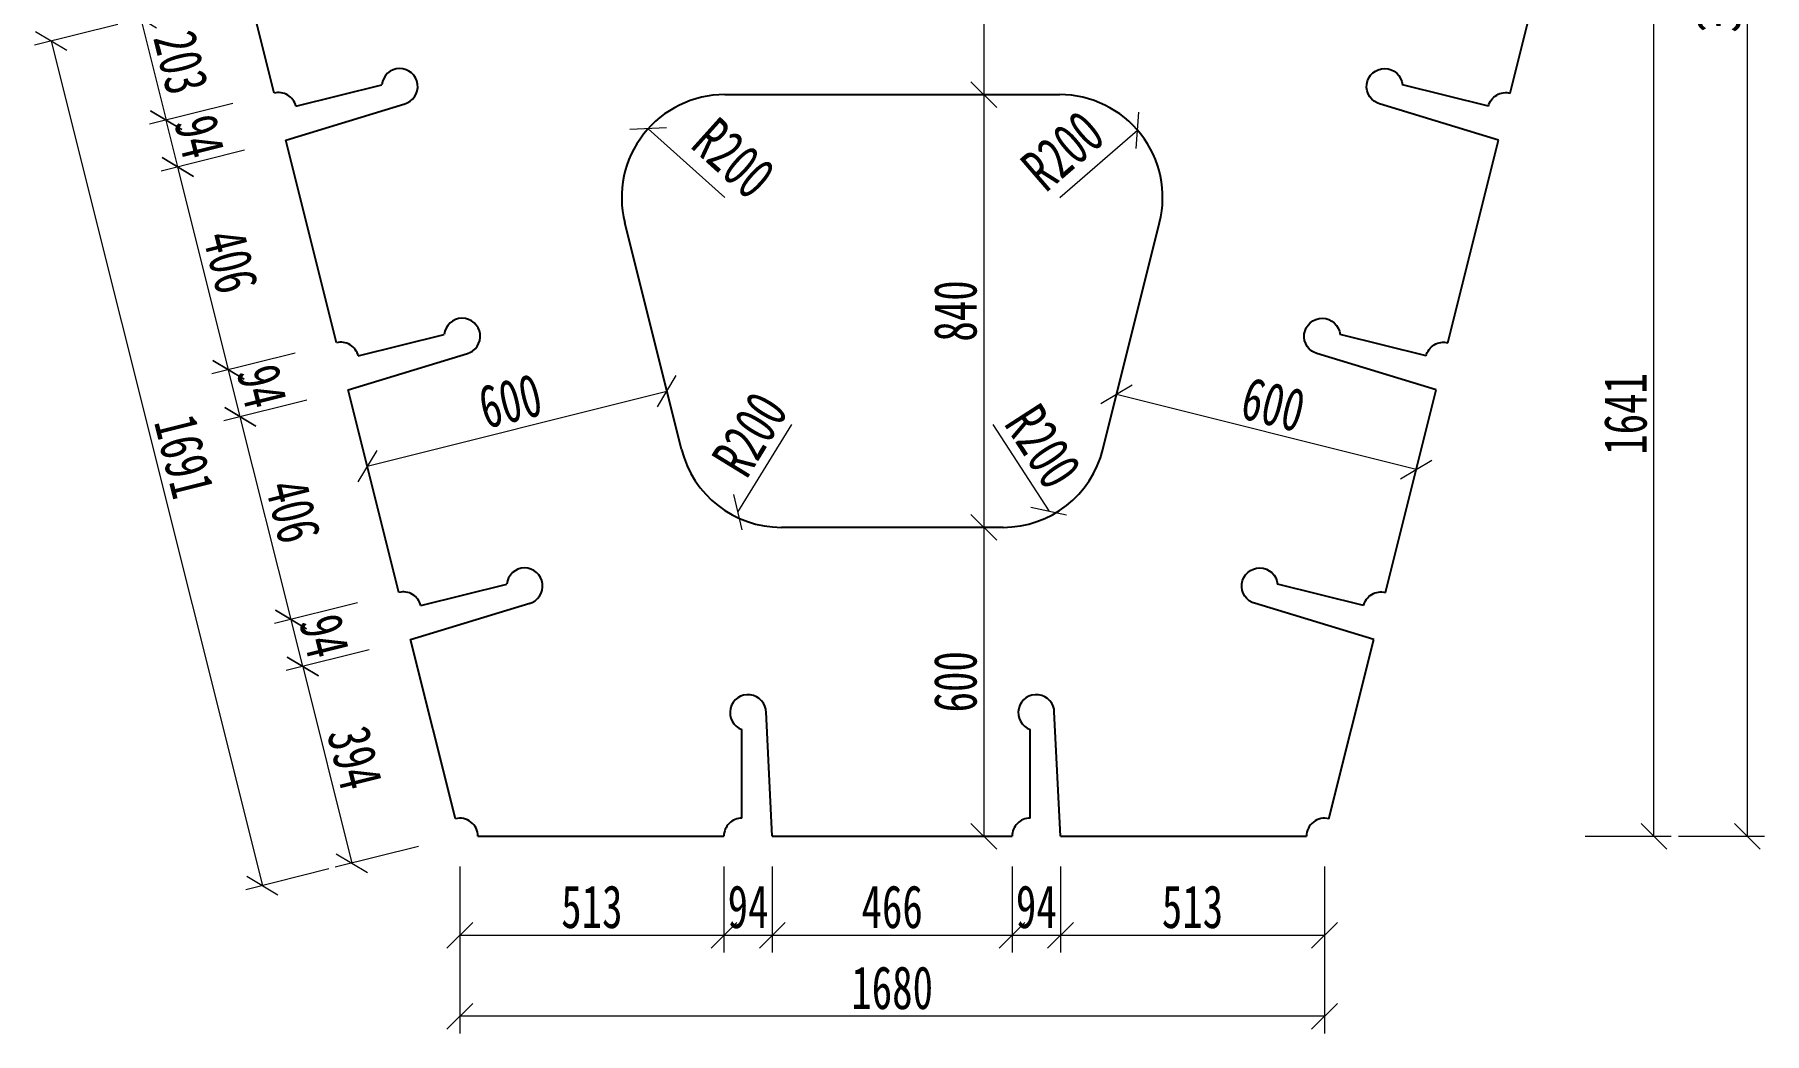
# Model space of a CAD drawing. Header units: millimetres. Extents: x -411717 to -116098, y 0 to 693159.
# Drawn here: x -156397 to -153036, y 310484 to 312425 of the extents above; entities that cross this region are included whole.
import ezdxf

# ---------------------------------------------------------------- set-up
doc = ezdxf.new("R2010")
doc.units = ezdxf.units.MM
doc.header["$LTSCALE"] = 2
doc.header["$PDMODE"] = 3
doc.header["$PDSIZE"] = -10
doc.layers.get('Defpoints').update_dxf_attribs({"color": 8, "lineweight": 9})
for name, color, linetype, lineweight in [('标注', 4, 'Continuous', 13), ('细实线', 4, 'Continuous', 15), ('钢板粗线', 1, 'Continuous', 25)]:
    doc.layers.add(name, color=color, linetype=linetype, lineweight=lineweight)
doc.styles.add('111', font='仿宋_GB2312.ttf', dxfattribs={"width": 0.7})
doc.dimstyles.new('200', dxfattribs={"dimscale": 0, "dimtxt": 2.5, "dimasz": 1.5, "dimexe": 1, "dimexo": 1, "dimgap": 0.4, "dimtad": 1, "dimdec": 0, "dimdsep": 46, "dimtxsty": '111', "dimblk": 'OBLIQUE', "dimcen": 0, "dimclrd": 256, "dimclre": 256, "dimclrt": 256, "dimadec": 1, "dimazin": 2, "dimtfac": 1, "dimtdec": 0, "dimtmove": 2, "dimatfit": 3, "dimfxl": 4, "dimfxlon": 1, "dimtolj": 1, "dimlwd": -1, "dimlwe": -1, "dimarcsym": 0})

# ---------------------------------------------------------------- blocks, each defined once
blk = doc.blocks.new('_Oblique')
at = {"color": 0, "linetype": 'ByBlock', "lineweight": -2}
blk.add_line((-0.5, -0.5), (0.5, 0.5), dxfattribs=at)
blk = doc.blocks.new('*D1472')
at = {"layer": 'Defpoints', "color": 0, "transparency": 16777216}
for p in [(-154638.3, 311467.4), (-154646.1, 310867.4), (-154552.8, 310867.4)]:
    blk.add_point(p, dxfattribs=at)
at = {"layer": '细实线', "transparency": 16777216}
for p, q in [((-154605, 311467.4), (-154519.4, 311467.4)), ((-154552.8, 311467.4), (-154552.8, 310867.4)), ((-154612.8, 310867.4), (-154519.4, 310867.4))]:
    blk.add_line(p, q, dxfattribs=at)
at = {"layer": '细实线', "transparency": 16777216, "xscale": 49.99999999999995, "yscale": 49.99999999999995, "zscale": 49.99999999999995}
for p, rotation in [((-154552.8, 311467.4), 90), ((-154552.8, 310867.4), 270)]:
    blk.add_blockref('_Oblique', p, dxfattribs=dict(at, rotation=rotation))
at = {"layer": '细实线', "transparency": 16777216, "insert": (-154607.8, 311167.4), "char_height": 83.33, "attachment_point": 5, "rotation": 90, "style": '111'}
blk.add_mtext('\\A1;600', dxfattribs=at)
blk = doc.blocks.new('*D1484')
at = {"layer": 'Defpoints', "color": 0, "transparency": 16777216}
for p in [(-154730.8, 312707.9), (-154730.8, 312307.9), (-154552.8, 312307.9)]:
    blk.add_point(p, dxfattribs=at)
at = {"layer": '细实线', "transparency": 16777216}
for p, q in [((-154686.1, 312707.9), (-154519.4, 312707.9)), ((-154552.8, 312707.9), (-154552.8, 312307.9)), ((-154686.1, 312307.9), (-154519.4, 312307.9))]:
    blk.add_line(p, q, dxfattribs=at)
at = {"layer": '细实线', "transparency": 16777216, "xscale": 49.99999999999995, "yscale": 49.99999999999995, "zscale": 49.99999999999995}
for p, rotation in [((-154552.8, 312707.9), 90), ((-154552.8, 312307.9), 270)]:
    blk.add_blockref('_Oblique', p, dxfattribs=dict(at, rotation=rotation))
at = {"layer": '细实线', "transparency": 16777216, "insert": (-154607.8, 312507.9), "char_height": 83.33, "attachment_point": 5, "rotation": 90, "style": '111'}
blk.add_mtext('\\A1;400', dxfattribs=at)
blk = doc.blocks.new('*D1475')
at = {"layer": 'Defpoints', "color": 0, "transparency": 16777216}
for p in [(-155168.3, 311732), (-155168.3, 311731.8), (-155750.4, 311586.3)]:
    blk.add_point(p, dxfattribs=at)
at = {"layer": '细实线', "transparency": 16777216}
for p, q in [((-155168.3, 311732), (-155176.4, 311764.3)), ((-155750.4, 311586.4), (-155168.3, 311732)), ((-155750.4, 311586.4), (-155758.5, 311618.8))]:
    blk.add_line(p, q, dxfattribs=at)
at = {"layer": '细实线', "transparency": 16777216, "xscale": 49.99999999999995, "yscale": 49.99999999999995, "zscale": 49.99999999999995}
for p, rotation in [((-155168.3, 311732), 14.03624346793188), ((-155750.4, 311586.4), 194.0362434679319)]:
    blk.add_blockref('_Oblique', p, dxfattribs=dict(at, rotation=rotation))
at = {"layer": '细实线', "transparency": 16777216, "insert": (-155472.7, 311712.6), "char_height": 83.33, "attachment_point": 5, "rotation": 14.0362, "style": '111'}
blk.add_mtext('\\A1;600', dxfattribs=at)
blk = doc.blocks.new('*D1476')
at = {"layer": 'Defpoints', "color": 0, "transparency": 16777216}
for p in [(-154294.9, 311725.4), (-154294.9, 311725.4), (-153712.8, 311579.9)]:
    blk.add_point(p, dxfattribs=at)
at = {"layer": '细实线', "transparency": 16777216}
for p, q in [((-154294.9, 311725.4), (-154303, 311693.1)), ((-153712.8, 311579.9), (-154294.9, 311725.4)), ((-153712.8, 311579.9), (-153720.9, 311547.6))]:
    blk.add_line(p, q, dxfattribs=at)
at = {"layer": '细实线', "transparency": 16777216, "xscale": 49.99999999999995, "yscale": 49.99999999999995, "zscale": 49.99999999999995}
for p, rotation in [((-154294.9, 311725.4), 165.9637565320641), ((-153712.8, 311579.9), 345.9637565320641)]:
    blk.add_blockref('_Oblique', p, dxfattribs=dict(at, rotation=rotation))
at = {"layer": '细实线', "transparency": 16777216, "insert": (-153990.5, 311706), "char_height": 83.33, "attachment_point": 5, "rotation": 345.9638, "style": '111'}
blk.add_mtext('\\A1;600', dxfattribs=at)
blk = doc.blocks.new('*D1477')
at = {"layer": 'Defpoints', "color": 0, "transparency": 16777216}
for p in [(-155570.7, 310867.4), (-155057.7, 310867.4), (-155057.7, 310675)]:
    blk.add_point(p, dxfattribs=at)
at = {"layer": '标注', "transparency": 16777216}
for p, q in [((-155570.7, 310808.3), (-155570.7, 310641.6)), ((-155057.7, 310808.3), (-155057.7, 310641.6)), ((-155570.7, 310675), (-155057.7, 310675))]:
    blk.add_line(p, q, dxfattribs=at)
at = {"layer": '标注', "transparency": 16777216, "xscale": 49.99999999999987, "yscale": 49.99999999999987, "zscale": 49.99999999999987, "rotation": 180}
blk.add_blockref('_Oblique', (-155570.7, 310675), dxfattribs=at)
at = {"layer": '标注', "transparency": 16777216, "xscale": 49.99999999999987, "yscale": 49.99999999999987, "zscale": 49.99999999999987}
blk.add_blockref('_Oblique', (-155057.7, 310675), dxfattribs=at)
at = {"layer": '标注', "transparency": 16777216, "insert": (-155314.2, 310730), "char_height": 83.33, "attachment_point": 5, "style": '111'}
blk.add_mtext('\\A1;513', dxfattribs=at)
blk = doc.blocks.new('*D1479')
at = {"layer": 'Defpoints', "color": 0, "transparency": 16777216}
for p in [(-155980.8, 312507.9), (-155931.5, 312311), (-156141.2, 312258.6)]:
    blk.add_point(p, dxfattribs=at)
at = {"layer": '标注', "transparency": 16777216}
for p, q in [((-156061, 312487.9), (-156222.7, 312447.5)), ((-156190.4, 312455.5), (-156141.2, 312258.6)), ((-156011.8, 312290.9), (-156173.5, 312250.5))]:
    blk.add_line(p, q, dxfattribs=at)
at = {"layer": '标注', "transparency": 16777216, "xscale": 49.99999999999987, "yscale": 49.99999999999987, "zscale": 49.99999999999987}
for p, rotation in [((-156190.4, 312455.5), 104.0362434679265), ((-156141.2, 312258.6), 284.0362434679265)]:
    blk.add_blockref('_Oblique', p, dxfattribs=dict(at, rotation=rotation))
at = {"layer": '标注', "transparency": 16777216, "insert": (-156112.4, 312370.4), "char_height": 83.33, "attachment_point": 5, "rotation": 284.0362, "style": '111'}
blk.add_mtext('\\A1;203', dxfattribs=at)
blk = doc.blocks.new('*D1489')
at = {"layer": 'Defpoints', "color": 0, "transparency": 16777216}
for p in [(-155980.8, 312507.9), (-155570.7, 310867.4), (-155954.3, 310771.5)]:
    blk.add_point(p, dxfattribs=at)
at = {"layer": '标注', "transparency": 16777216}
for p, q in [((-156235, 312444.4), (-156396.7, 312404)), ((-156364.4, 312412), (-155954.3, 310771.5)), ((-155824.9, 310803.9), (-155986.6, 310763.5))]:
    blk.add_line(p, q, dxfattribs=at)
at = {"layer": '标注', "transparency": 16777216, "xscale": 49.99999999999987, "yscale": 49.99999999999987, "zscale": 49.99999999999987}
for p, rotation in [((-156364.4, 312412), 104.0362434680308), ((-155954.3, 310771.5), 284.0362434680308)]:
    blk.add_blockref('_Oblique', p, dxfattribs=dict(at, rotation=rotation))
at = {"layer": '标注', "transparency": 16777216, "insert": (-156106, 311605.1), "char_height": 83.33, "attachment_point": 5, "rotation": 284.0362, "style": '111'}
blk.add_mtext('\\A1;1691', dxfattribs=at)
blk = doc.blocks.new('*D1490')
at = {"layer": 'Defpoints', "color": 0, "transparency": 16777216}
for p in [(-155666.2, 311249.7), (-155570.7, 310867.4), (-155780.3, 310815)]:
    blk.add_point(p, dxfattribs=at)
at = {"layer": '标注', "transparency": 16777216}
for p, q in [((-155746.5, 311229.6), (-155908.2, 311189.2)), ((-155875.8, 311197.3), (-155780.3, 310815)), ((-155650.9, 310847.4), (-155812.6, 310807))]:
    blk.add_line(p, q, dxfattribs=at)
at = {"layer": '标注', "transparency": 16777216, "xscale": 49.99999999999987, "yscale": 49.99999999999987, "zscale": 49.99999999999987}
for p, rotation in [((-155875.8, 311197.3), 104.036243464422), ((-155780.3, 310815), 284.0362434644219)]:
    blk.add_blockref('_Oblique', p, dxfattribs=dict(at, rotation=rotation))
at = {"layer": '标注', "transparency": 16777216, "insert": (-155774.7, 311019.5), "char_height": 83.33, "attachment_point": 5, "rotation": 284.0362, "style": '111'}
blk.add_mtext('\\A1;394', dxfattribs=at)
blk = doc.blocks.new('*D1493')
at = {"layer": 'Defpoints', "color": 0, "transparency": 16777216}
for p in [(-155204.8, 312241.8), (-155056.2, 312107.9)]:
    blk.add_point(p, dxfattribs=at)
at = {"layer": '标注', "transparency": 16777216}
blk.add_line((-155056.2, 312107.9), (-155204.8, 312241.8), dxfattribs=at)
at = {"layer": '标注', "transparency": 16777216, "xscale": 49.99999999999994, "yscale": 49.99999999999994, "zscale": 49.99999999999994, "rotation": 138.009234582652}
blk.add_blockref('_Oblique', (-155204.8, 312241.8), dxfattribs=at)
at = {"layer": '标注', "transparency": 16777216, "insert": (-155038.9, 312184.1), "char_height": 83.33, "attachment_point": 5, "rotation": 318.0092, "style": '111'}
blk.add_mtext('\\A1;R200', dxfattribs=at)
blk = doc.blocks.new('*D1494')
at = {"layer": 'Defpoints', "color": 0, "transparency": 16777216}
for p in [(-154254.2, 312238.8), (-154405.4, 312107.9)]:
    blk.add_point(p, dxfattribs=at)
at = {"layer": '标注', "transparency": 16777216}
blk.add_line((-154405.4, 312107.9), (-154254.2, 312238.8), dxfattribs=at)
at = {"layer": '标注', "transparency": 16777216, "xscale": 49.99999999999994, "yscale": 49.99999999999994, "zscale": 49.99999999999994, "rotation": 40.86821977968912}
blk.add_blockref('_Oblique', (-154254.2, 312238.8), dxfattribs=at)
at = {"layer": '标注', "transparency": 16777216, "insert": (-154399.4, 312198.9), "char_height": 83.33, "attachment_point": 5, "rotation": 40.8682, "style": '111'}
blk.add_mtext('\\A1;R200', dxfattribs=at)
blk = doc.blocks.new('*D1481')
at = {"layer": 'Defpoints', "color": 0, "transparency": 16777216}
for p in [(-154926.4, 311667.4), (-155031.1, 311497)]:
    blk.add_point(p, dxfattribs=at)
at = {"layer": '标注', "transparency": 16777216}
blk.add_line((-154926.4, 311667.4), (-155031.1, 311497), dxfattribs=at)
at = {"layer": '标注', "transparency": 16777216, "xscale": 49.99999999999994, "yscale": 49.99999999999994, "zscale": 49.99999999999994, "rotation": 238.4325774589744}
blk.add_blockref('_Oblique', (-155031.1, 311497), dxfattribs=at)
at = {"layer": '标注', "transparency": 16777216, "insert": (-155007.1, 311648.2), "char_height": 83.33, "attachment_point": 5, "rotation": 58.4326, "style": '111'}
blk.add_mtext('\\A1;R200', dxfattribs=at)
blk = doc.blocks.new('*D1482')
at = {"layer": 'Defpoints', "color": 0, "transparency": 16777216}
for p in [(-154535.2, 311667.4), (-154426.8, 311499.4)]:
    blk.add_point(p, dxfattribs=at)
at = {"layer": '标注', "transparency": 16777216}
blk.add_line((-154535.2, 311667.4), (-154426.8, 311499.4), dxfattribs=at)
at = {"layer": '标注', "transparency": 16777216, "xscale": 49.99999999999994, "yscale": 49.99999999999994, "zscale": 49.99999999999994, "rotation": 302.8173830655925}
blk.add_blockref('_Oblique', (-154426.8, 311499.4), dxfattribs=at)
at = {"layer": '标注', "transparency": 16777216, "insert": (-154437.7, 311624.3), "char_height": 83.33, "attachment_point": 5, "rotation": 302.8174, "style": '111'}
blk.add_mtext('\\A1;R200', dxfattribs=at)
blk = doc.blocks.new('*D1483')
at = {"layer": 'Defpoints', "color": 0, "transparency": 16777216}
for p in [(-153256, 314148.4), (-153890.9, 310867.4), (-153069.7, 310867.4)]:
    blk.add_point(p, dxfattribs=at)
at = {"layer": '标注', "transparency": 16777216}
for p, q in [((-153203.1, 314148.4), (-153036.4, 314148.4)), ((-153069.7, 314148.4), (-153069.7, 310867.4)), ((-153203.1, 310867.4), (-153036.4, 310867.4))]:
    blk.add_line(p, q, dxfattribs=at)
at = {"layer": '标注', "transparency": 16777216, "xscale": 49.99999999999995, "yscale": 49.99999999999995, "zscale": 49.99999999999995}
for p, rotation in [((-153069.7, 314148.4), 90), ((-153069.7, 310867.4), 270)]:
    blk.add_blockref('_Oblique', p, dxfattribs=dict(at, rotation=rotation))
at = {"layer": '标注', "transparency": 16777216, "insert": (-153124.7, 312507.9), "char_height": 83.33, "attachment_point": 5, "rotation": 90, "style": '111'}
blk.add_mtext('\\A1;3281', dxfattribs=at)
blk = doc.blocks.new('k')
at = {"layer": '钢板粗线'}
for p, q in [((0, 0), (12, -241.7)), ((59, -35), (59, -207.1))]:
    blk.add_line(p, q, dxfattribs=at)
for centre, start, end in [((59, 0), 270, 0), ((47, -240), 180, 69.949)]:
    blk.add_arc(centre, 35, start, end, dxfattribs=at)
blk = doc.blocks.new('*D1496')
at = {"layer": 'Defpoints', "color": 0, "transparency": 16777216}
for p in [(-155931.5, 312311), (-156141.2, 312258.6), (-155908.8, 312219.8)]:
    blk.add_point(p, dxfattribs=at)
at = {"layer": '标注', "transparency": 16777216}
for p, q in [((-156011.8, 312290.9), (-156173.5, 312250.5)), ((-156118.4, 312167.4), (-156141.2, 312258.6)), ((-155989, 312199.8), (-156150.7, 312159.3))]:
    blk.add_line(p, q, dxfattribs=at)
at = {"layer": '标注', "transparency": 16777216, "xscale": 50.00000221247003, "yscale": 50.00000221247003, "zscale": 50.00000221247003}
for p, rotation in [((-156141.2, 312258.6), 104.0362434678404), ((-156118.4, 312167.4), 284.0362434678404)]:
    blk.add_blockref('_Oblique', p, dxfattribs=dict(at, rotation=rotation))
at = {"layer": '标注', "transparency": 16777216, "insert": (-156076.4, 312226.4), "char_height": 83.33, "attachment_point": 5, "rotation": 284.0362, "style": '111'}
blk.add_mtext('\\A1;94', dxfattribs=at)
blk = doc.blocks.new('*D1497')
at = {"layer": 'Defpoints', "color": 0, "transparency": 16777216}
for p in [(-155908.8, 312219.8), (-156118.4, 312167.4), (-155810.3, 311825.9)]:
    blk.add_point(p, dxfattribs=at)
at = {"layer": '标注', "transparency": 16777216}
for p, q in [((-155989, 312199.8), (-156150.7, 312159.3)), ((-156019.9, 311773.5), (-156118.4, 312167.4)), ((-155890.5, 311805.9), (-156052.2, 311765.5))]:
    blk.add_line(p, q, dxfattribs=at)
at = {"layer": '标注', "transparency": 16777216, "xscale": 50.00000221247003, "yscale": 50.00000221247003, "zscale": 50.00000221247003}
for p, rotation in [((-156118.4, 312167.4), 104.0362434679265), ((-156019.9, 311773.5), 284.0362434679265)]:
    blk.add_blockref('_Oblique', p, dxfattribs=dict(at, rotation=rotation))
at = {"layer": '标注', "transparency": 16777216, "insert": (-156015.8, 311983.8), "char_height": 83.33, "attachment_point": 5, "rotation": 284.0362, "style": '111'}
blk.add_mtext('\\A1;406', dxfattribs=at)
blk = doc.blocks.new('*D1499')
at = {"layer": 'Defpoints', "color": 0, "transparency": 16777216}
for p in [(-155810.3, 311825.9), (-156019.9, 311773.5), (-155787.5, 311734.7)]:
    blk.add_point(p, dxfattribs=at)
at = {"layer": '标注', "transparency": 16777216}
for p, q in [((-155890.5, 311805.9), (-156052.2, 311765.5)), ((-155997.1, 311682.3), (-156019.9, 311773.5)), ((-155867.7, 311714.7), (-156029.4, 311674.3))]:
    blk.add_line(p, q, dxfattribs=at)
at = {"layer": '标注', "transparency": 16777216, "xscale": 50.00000221247003, "yscale": 50.00000221247003, "zscale": 50.00000221247003}
for p, rotation in [((-156019.9, 311773.5), 104.0362434678404), ((-155997.1, 311682.3), 284.0362434678404)]:
    blk.add_blockref('_Oblique', p, dxfattribs=dict(at, rotation=rotation))
at = {"layer": '标注', "transparency": 16777216, "insert": (-155955.1, 311741.3), "char_height": 83.33, "attachment_point": 5, "rotation": 284.0362, "style": '111'}
blk.add_mtext('\\A1;94', dxfattribs=at)
blk = doc.blocks.new('*D1498')
at = {"layer": 'Defpoints', "color": 0, "transparency": 16777216}
for p in [(-155787.5, 311734.7), (-155997.1, 311682.3), (-155689, 311340.9)]:
    blk.add_point(p, dxfattribs=at)
at = {"layer": '标注', "transparency": 16777216}
for p, q in [((-155867.7, 311714.7), (-156029.4, 311674.3)), ((-155898.6, 311288.5), (-155997.1, 311682.3)), ((-155769.3, 311320.8), (-155931, 311280.4))]:
    blk.add_line(p, q, dxfattribs=at)
at = {"layer": '标注', "transparency": 16777216, "xscale": 50.00000221247003, "yscale": 50.00000221247003, "zscale": 50.00000221247003}
for p, rotation in [((-155997.1, 311682.3), 104.0362434679265), ((-155898.6, 311288.5), 284.0362434679265)]:
    blk.add_blockref('_Oblique', p, dxfattribs=dict(at, rotation=rotation))
at = {"layer": '标注', "transparency": 16777216, "insert": (-155894.5, 311498.7), "char_height": 83.33, "attachment_point": 5, "rotation": 284.0362, "style": '111'}
blk.add_mtext('\\A1;406', dxfattribs=at)
blk = doc.blocks.new('*D1500')
at = {"layer": 'Defpoints', "color": 0, "transparency": 16777216}
for p in [(-155689, 311340.9), (-155898.6, 311288.5), (-155666.2, 311249.7)]:
    blk.add_point(p, dxfattribs=at)
at = {"layer": '标注', "transparency": 16777216}
for p, q in [((-155769.3, 311320.8), (-155931, 311280.4)), ((-155875.8, 311197.3), (-155898.6, 311288.5)), ((-155746.5, 311229.6), (-155908.2, 311189.2))]:
    blk.add_line(p, q, dxfattribs=at)
at = {"layer": '标注', "transparency": 16777216, "xscale": 50.00000221247003, "yscale": 50.00000221247003, "zscale": 50.00000221247003}
for p, rotation in [((-155898.6, 311288.5), 104.0362434678404), ((-155875.8, 311197.3), 284.0362434678404)]:
    blk.add_blockref('_Oblique', p, dxfattribs=dict(at, rotation=rotation))
at = {"layer": '标注', "transparency": 16777216, "insert": (-155833.9, 311256.2), "char_height": 83.33, "attachment_point": 5, "rotation": 284.0362, "style": '111'}
blk.add_mtext('\\A1;94', dxfattribs=at)
blk = doc.blocks.new('*D1507')
at = {"layer": 'Defpoints', "color": 0, "transparency": 16777216}
for p in [(-154663.6, 312307.9), (-154682.7, 311467.4), (-154552.8, 311467.4)]:
    blk.add_point(p, dxfattribs=at)
at = {"layer": '标注', "transparency": 16777216}
for p, q in [((-154630.2, 312307.9), (-154519.4, 312307.9)), ((-154552.8, 312307.9), (-154552.8, 311467.4)), ((-154649.4, 311467.4), (-154519.4, 311467.4))]:
    blk.add_line(p, q, dxfattribs=at)
at = {"layer": '标注', "transparency": 16777216, "xscale": 50.00000221247003, "yscale": 50.00000221247003, "zscale": 50.00000221247003}
for p, rotation in [((-154552.8, 312307.9), 90), ((-154552.8, 311467.4), 270)]:
    blk.add_blockref('_Oblique', p, dxfattribs=dict(at, rotation=rotation))
at = {"layer": '标注', "transparency": 16777216, "insert": (-154607.8, 311887.7), "char_height": 83.33, "attachment_point": 5, "rotation": 90, "style": '111'}
blk.add_mtext('\\A1;840', dxfattribs=at)
blk = doc.blocks.new('*D1508')
at = {"layer": 'Defpoints', "color": 0, "transparency": 16777216}
for p in [(-155057.7, 310867.4), (-154963.7, 310867.4), (-154963.7, 310675)]:
    blk.add_point(p, dxfattribs=at)
at = {"layer": '标注', "transparency": 16777216}
for p, q in [((-155057.7, 310808.3), (-155057.7, 310641.6)), ((-154963.7, 310808.3), (-154963.7, 310641.6)), ((-155057.7, 310675), (-154963.7, 310675))]:
    blk.add_line(p, q, dxfattribs=at)
at = {"layer": '标注', "transparency": 16777216, "xscale": 50.00000221247003, "yscale": 50.00000221247003, "zscale": 50.00000221247003, "rotation": 180}
blk.add_blockref('_Oblique', (-155057.7, 310675), dxfattribs=at)
at = {"layer": '标注', "transparency": 16777216, "xscale": 50.00000221247003, "yscale": 50.00000221247003, "zscale": 50.00000221247003}
blk.add_blockref('_Oblique', (-154963.7, 310675), dxfattribs=at)
at = {"layer": '标注', "transparency": 16777216, "insert": (-155010.7, 310730), "char_height": 83.33, "attachment_point": 5, "style": '111'}
blk.add_mtext('\\A1;94', dxfattribs=at)
blk = doc.blocks.new('*D1509')
at = {"layer": 'Defpoints', "color": 0, "transparency": 16777216}
for p in [(-154963.7, 310867.4), (-154497.8, 310867.4), (-154497.8, 310675)]:
    blk.add_point(p, dxfattribs=at)
at = {"layer": '标注', "transparency": 16777216}
for p, q in [((-154963.7, 310808.3), (-154963.7, 310641.6)), ((-154497.8, 310808.3), (-154497.8, 310641.6)), ((-154963.7, 310675), (-154497.8, 310675))]:
    blk.add_line(p, q, dxfattribs=at)
at = {"layer": '标注', "transparency": 16777216, "xscale": 50.00000221247003, "yscale": 50.00000221247003, "zscale": 50.00000221247003, "rotation": 180}
blk.add_blockref('_Oblique', (-154963.7, 310675), dxfattribs=at)
at = {"layer": '标注', "transparency": 16777216, "xscale": 50.00000221247003, "yscale": 50.00000221247003, "zscale": 50.00000221247003}
blk.add_blockref('_Oblique', (-154497.8, 310675), dxfattribs=at)
at = {"layer": '标注', "transparency": 16777216, "insert": (-154730.8, 310730), "char_height": 83.33, "attachment_point": 5, "style": '111'}
blk.add_mtext('\\A1;466', dxfattribs=at)
blk = doc.blocks.new('*D1510')
at = {"layer": 'Defpoints', "color": 0, "transparency": 16777216}
for p in [(-154497.8, 310867.4), (-154403.8, 310867.4), (-154403.8, 310675)]:
    blk.add_point(p, dxfattribs=at)
at = {"layer": '标注', "transparency": 16777216}
for p, q in [((-154497.8, 310808.3), (-154497.8, 310641.6)), ((-154403.8, 310808.3), (-154403.8, 310641.6)), ((-154497.8, 310675), (-154403.8, 310675))]:
    blk.add_line(p, q, dxfattribs=at)
at = {"layer": '标注', "transparency": 16777216, "xscale": 50.00000221247003, "yscale": 50.00000221247003, "zscale": 50.00000221247003, "rotation": 180}
blk.add_blockref('_Oblique', (-154497.8, 310675), dxfattribs=at)
at = {"layer": '标注', "transparency": 16777216, "xscale": 50.00000221247003, "yscale": 50.00000221247003, "zscale": 50.00000221247003}
blk.add_blockref('_Oblique', (-154403.8, 310675), dxfattribs=at)
at = {"layer": '标注', "transparency": 16777216, "insert": (-154450.8, 310730), "char_height": 83.33, "attachment_point": 5, "style": '111'}
blk.add_mtext('\\A1;94', dxfattribs=at)
blk = doc.blocks.new('*D1511')
at = {"layer": 'Defpoints', "color": 0, "transparency": 16777216}
for p in [(-154403.8, 310867.4), (-153890.9, 310867.4), (-153890.9, 310675)]:
    blk.add_point(p, dxfattribs=at)
at = {"layer": '标注', "transparency": 16777216}
for p, q in [((-154403.8, 310808.3), (-154403.8, 310641.6)), ((-153890.9, 310808.3), (-153890.9, 310641.6)), ((-154403.8, 310675), (-153890.9, 310675))]:
    blk.add_line(p, q, dxfattribs=at)
at = {"layer": '标注', "transparency": 16777216, "xscale": 50.00000221247003, "yscale": 50.00000221247003, "zscale": 50.00000221247003, "rotation": 180}
blk.add_blockref('_Oblique', (-154403.8, 310675), dxfattribs=at)
at = {"layer": '标注', "transparency": 16777216, "xscale": 50.00000221247003, "yscale": 50.00000221247003, "zscale": 50.00000221247003}
blk.add_blockref('_Oblique', (-153890.9, 310675), dxfattribs=at)
at = {"layer": '标注', "transparency": 16777216, "insert": (-154147.4, 310730), "char_height": 83.33, "attachment_point": 5, "style": '111'}
blk.add_mtext('\\A1;513', dxfattribs=at)
blk = doc.blocks.new('*D1512')
at = {"layer": 'Defpoints', "color": 0, "transparency": 16777216}
for p in [(-155570.7, 310867.4), (-153890.9, 310867.4), (-155570.7, 310517.7)]:
    blk.add_point(p, dxfattribs=at)
at = {"layer": '标注', "transparency": 16777216}
for p, q in [((-155570.7, 310651), (-155570.7, 310484.4)), ((-153890.9, 310651), (-153890.9, 310484.4)), ((-153890.9, 310517.7), (-155570.7, 310517.7))]:
    blk.add_line(p, q, dxfattribs=at)
at = {"layer": '标注', "transparency": 16777216, "xscale": 50.00000221247003, "yscale": 50.00000221247003, "zscale": 50.00000221247003, "rotation": 180}
blk.add_blockref('_Oblique', (-155570.7, 310517.7), dxfattribs=at)
at = {"layer": '标注', "transparency": 16777216, "xscale": 50.00000221247003, "yscale": 50.00000221247003, "zscale": 50.00000221247003}
blk.add_blockref('_Oblique', (-153890.9, 310517.7), dxfattribs=at)
at = {"layer": '标注', "transparency": 16777216, "insert": (-154730.8, 310572.7), "char_height": 83.33, "attachment_point": 5, "style": '111'}
blk.add_mtext('\\A1;1680', dxfattribs=at)
blk = doc.blocks.new('*D1514')
at = {"layer": 'Defpoints', "color": 0, "transparency": 16777216}
for p in [(-153480.8, 312507.9), (-153251.1, 312507.9), (-153890.9, 310867.4)]:
    blk.add_point(p, dxfattribs=at)
at = {"layer": '标注', "transparency": 16777216}
for p, q in [((-153384.5, 312507.9), (-153217.8, 312507.9)), ((-153251.1, 310867.4), (-153251.1, 312507.9)), ((-153384.5, 310867.4), (-153217.8, 310867.4))]:
    blk.add_line(p, q, dxfattribs=at)
at = {"layer": '标注', "transparency": 16777216, "xscale": 50.00000221247003, "yscale": 50.00000221247003, "zscale": 50.00000221247003}
for p, rotation in [((-153251.1, 312507.9), 90), ((-153251.1, 310867.4), 270)]:
    blk.add_blockref('_Oblique', p, dxfattribs=dict(at, rotation=rotation))
at = {"layer": '标注', "transparency": 16777216, "insert": (-153306.1, 311687.7), "char_height": 83.33, "attachment_point": 5, "rotation": 90, "style": '111'}
blk.add_mtext('\\A1;1641', dxfattribs=at)

msp = doc.modelspace()

# ---------------------------------------------------------------- linework, layer by layer
at = {"layer": '钢板粗线'}
for p, q in [((-155931.5, 312311), (-155972.3, 312474)), ((-153530, 312311), (-153489.3, 312474)), ((-155056.2, 312307.9), (-154405.4, 312307.9)), ((-155810.3, 311825.9), (-155908.8, 312219.8)), ((-153651.3, 311825.9), (-153552.8, 312219.8)), ((-155140.1, 311618.9), (-155250.2, 312059.4)), ((-154321.5, 311618.9), (-154211.4, 312059.4)), ((-155689, 311340.9), (-155787.5, 311734.7)), ((-153772.6, 311340.9), (-153674.1, 311734.7)), ((-154515.5, 311467.4), (-154946, 311467.4)), ((-155579.1, 310901.4), (-155666.2, 311249.7)), ((-153882.4, 310901.4), (-153795.4, 311249.7)), ((-155535.7, 310867.4), (-155057.7, 310867.4)), ((-154963.7, 310867.4), (-154497.8, 310867.4)), ((-154403.8, 310867.4), (-153925.9, 310867.4))]:
    msp.add_line(p, q, dxfattribs=at)
for centre, radius, start, end in [((-155056.2, 312107.9), 200, 90, 194.0362), ((-154405.4, 312107.9), 200, 345.9638, 90), ((-154946, 311667.4), 200, 194.0362, 270), ((-154515.5, 311667.4), 200, 270, 345.9638), ((-155570.7, 310867.4), 35, 0, 104.0362), ((-153890.9, 310867.4), 35, 75.9638, 180)]:
    msp.add_arc(centre, radius, start, end, dxfattribs=at)

# ---------------------------------------------------------------- block references
at = {"layer": '标注'}
for p, rotation in [((-155908.8, 312219.8), 104.0362434678334), ((-155787.5, 311734.7), 104.0362434678334), ((-155666.2, 311249.7), 104.0362434678334), ((-154963.7, 310867.4), 179.9999999999724), ((-154403.8, 310867.4), 179.9999999999724)]:
    msp.add_blockref('k', p, dxfattribs=dict(at, rotation=rotation))
at = {"layer": '标注', "xscale": -1, "rotation": 255.9637565321666}
for p in [(-153552.8, 312219.8), (-153674.1, 311734.7), (-153795.4, 311249.7)]:
    msp.add_blockref('k', p, dxfattribs=at)

# ---------------------------------------------------------------- dimensions: what is measured, and where the dimension line sits
at = {"layer": '标注'}
for base, p1, p2, angle, override, picture, middle in [((-153069.7, 310867.4), (-153256, 314148.4), (-153890.9, 310867.4), 90, {"dimscale": 33.333333, "dimadec": 3, "dimarcsym": 1}, '*D1483', (-153124.7, 312507.9)), ((-153251.1464474, 312507.9491351), (-153890.9082213, 310867.4491351), (-153480.7832213, 312507.9491351), 270, {"dimscale": 33.333335, "dimadec": 3, "dimarcsym": 1}, '*D1514', (-153306.1464498, 311687.6991351)), ((-154552.7632357, 311467.4491351), (-154663.580208, 312307.9491351), (-154682.6933873, 311467.4491351), 90, {"dimscale": 33.333335, "dimadec": 3, "dimarcsym": 1}, '*D1507', (-154607.7632381, 311887.6991351))]:
    dim = msp.add_linear_dim(base=base, p1=p1, p2=p2, angle=angle, dimstyle='200', override=override, dxfattribs=at)
    dim.commit()
    dim.dimension.update_dxf_attribs({"geometry": picture, "text_midpoint": middle})
for p1, p2, distance, override, picture, middle in [((-155980.8, 312507.9), (-155570.7, 310867.4), -395.4, {"dimscale": 33.333333, "dimadec": 3, "dimarcsym": 1}, '*D1489', (-156106, 311605.1)), ((-155980.8, 312507.9), (-155931.5, 312311), -216.1, {"dimscale": 33.333333, "dimadec": 3, "dimarcsym": 1}, '*D1479', (-156112.4, 312370.4)), ((-155908.8, 312219.8), (-155931.5, 312311), 216.1, {"dimscale": 33.333335, "dimadec": 3, "dimarcsym": 1}, '*D1496', (-156076.4, 312226.4)), ((-155810.3, 311825.9), (-155908.8, 312219.8), 216.1, {"dimscale": 33.333335, "dimadec": 3, "dimarcsym": 1}, '*D1497', (-156015.8, 311983.8)), ((-155787.5, 311734.7), (-155810.3, 311825.9), 216.1, {"dimscale": 33.333335, "dimadec": 3, "dimarcsym": 1}, '*D1499', (-155955.1, 311741.3)), ((-155689, 311340.9), (-155787.5, 311734.7), 216.1, {"dimscale": 33.333335, "dimadec": 3, "dimarcsym": 1}, '*D1498', (-155894.5, 311498.7)), ((-155666.2, 311249.7), (-155689, 311340.9), 216.1, {"dimscale": 33.333335, "dimadec": 3, "dimarcsym": 1}, '*D1500', (-155833.9, 311256.2)), ((-155666.2, 311249.7), (-155570.7, 310867.4), -216.1, {"dimscale": 33.333333, "dimadec": 3, "dimarcsym": 1}, '*D1490', (-155774.7, 311019.5))]:
    dim = msp.add_aligned_dim(p1=p1, p2=p2, distance=distance, dimstyle='200', override=override, dxfattribs=at)
    dim.commit()
    dim.dimension.update_dxf_attribs({"geometry": picture, "text_midpoint": middle})
for center, mpoint, picture, middle in [((-155056.2, 312107.9), (-155204.8, 312241.8), '*D1493', (-155038.9, 312184.1)), ((-154405.4, 312107.9), (-154254.2, 312238.8), '*D1494', (-154399.4, 312198.9)), ((-154926.4, 311667.4), (-155031.1, 311497), '*D1481', (-155007.1, 311648.2)), ((-154535.2, 311667.4), (-154426.8, 311499.4), '*D1482', (-154437.7, 311624.3))]:
    dim = msp.add_radius_dim(center=center, mpoint=mpoint, dimstyle='200', override={"dimscale": 33.333333, "dimadec": 3, "dimarcsym": 1}, dxfattribs=at)
    dim.commit()
    dim.dimension.update_dxf_attribs({"geometry": picture, "text_midpoint": middle, "dimtype": 164})
for base, p1, p2, override, picture, middle in [((-155057.7, 310675), (-155570.7, 310867.4), (-155057.7, 310867.4), {"dimscale": 33.333333, "dimarcsym": 1}, '*D1477', (-155314.2, 310730)), ((-155570.7, 310517.7), (-153890.9, 310867.4), (-155570.7, 310867.4), {"dimscale": 33.333335, "dimadec": 3, "dimarcsym": 1}, '*D1512', (-154730.8, 310572.7)), ((-154963.7, 310675), (-155057.7, 310867.4), (-154963.7, 310867.4), {"dimscale": 33.333335, "dimadec": 3, "dimarcsym": 1}, '*D1508', (-155010.7, 310730)), ((-154497.8, 310675), (-154963.7, 310867.4), (-154497.8, 310867.4), {"dimscale": 33.333335, "dimadec": 3, "dimarcsym": 1}, '*D1509', (-154730.8, 310730)), ((-154403.8, 310675), (-154497.8, 310867.4), (-154403.8, 310867.4), {"dimscale": 33.333335, "dimadec": 3, "dimarcsym": 1}, '*D1510', (-154450.8, 310730)), ((-153890.9, 310675), (-154403.8, 310867.4), (-153890.9, 310867.4), {"dimscale": 33.333335, "dimadec": 3, "dimarcsym": 1}, '*D1511', (-154147.4, 310730))]:
    dim = msp.add_linear_dim(base=base, p1=p1, p2=p2, dimstyle='200', override=override, dxfattribs=at)
    dim.commit()
    dim.dimension.update_dxf_attribs({"geometry": picture, "text_midpoint": middle})
at = {"layer": '细实线'}
for base, p1, p2, picture, middle in [((-154552.8, 312307.9), (-154730.8, 312707.9), (-154730.8, 312307.9), '*D1484', (-154607.8, 312507.9)), ((-154552.8, 310867.4), (-154638.3, 311467.4), (-154646.1, 310867.4), '*D1472', (-154607.8, 311167.4))]:
    dim = msp.add_linear_dim(base=base, p1=p1, p2=p2, angle=90, dimstyle='200', override={"dimscale": 33.333333, "dimarcsym": 1}, dxfattribs=at)
    dim.commit()
    dim.dimension.update_dxf_attribs({"geometry": picture, "text_midpoint": middle})
for p1, p2, distance, picture, middle in [((-155750.4, 311586.3), (-155168.3, 311731.8), 0.2, '*D1475', (-155472.7, 311712.6)), ((-153712.8, 311579.9), (-154294.9, 311725.4), 0, '*D1476', (-153990.5, 311706))]:
    dim = msp.add_aligned_dim(p1=p1, p2=p2, distance=distance, dimstyle='200', override={"dimscale": 33.333333, "dimarcsym": 1}, dxfattribs=at)
    dim.commit()
    dim.dimension.update_dxf_attribs({"geometry": picture, "text_midpoint": middle})

doc.saveas('drawing.dxf')
